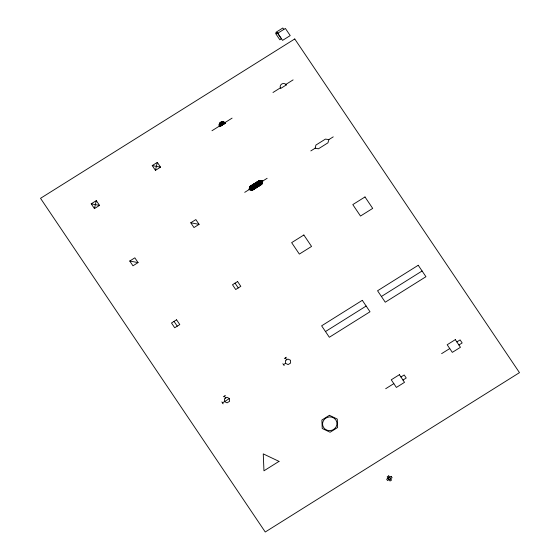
<?xml version="1.0" encoding="UTF-8"?>
<svg xmlns="http://www.w3.org/2000/svg" width="560" height="560" viewBox="0 0 560 560"><rect width="100%" height="100%" fill="white"/><g stroke="black" fill="none" stroke-linecap="round" stroke-linejoin="round"><path stroke-width="0.84" d="M94.437 208.593L96.313 200.627L99.533 205.401L94.437 208.593L91.224 203.819L96.313 200.627M155.449 170.345L157.332 162.386L160.545 167.153L155.449 170.345L152.236 165.571L157.332 162.386M244.72 192.346L249.067 189.623L249.802 186.508L259.315 180.544L262.787 181.02L267.141 178.297M310.821 150.913L315.168 148.19L315.903 145.075L325.416 139.111L328.888 139.587L333.235 136.864M262.787 181.02L261.828 184.282L252.322 190.239L249.067 189.623M328.888 139.587L327.929 142.849L318.416 148.813L315.168 148.19M211.967 130.739L219.359 126.112M224.875 122.654L232.092 118.125M272.979 92.498L280.371 87.864M285.887 84.406L293.104 79.884M225.309 123.165L219.667 126.7A3.346 3.171 -14.4 0 1 220.71 122.29A3.346 3.171 -14.4 0 1 225.309 123.165L225.197 123.004M129.752 261.023L134.841 257.831L138.054 262.605L132.965 265.797L129.752 261.023L138.054 262.605M190.764 222.775L195.853 219.583L199.066 224.357L193.977 227.549L190.764 222.775L199.066 224.357M325.486 331.541L366.156 306.047M381.416 296.485L422.086 270.991M223.349 396.774L225.386 395.5M284.361 358.526L286.398 357.252M222.495 402.878L229.481 398.503L229.593 401.289L227.122 402.836L224.532 401.604L224.413 398.818L226.891 397.264L229.481 398.503M283.507 364.63L285.544 363.356L288.134 364.595L290.612 363.041L290.493 360.255L287.903 359.023L285.425 360.57L285.544 363.356M400.925 376.992L404.18 374.955L406.238 378.007L402.983 380.044M456.855 341.936L460.11 339.899L462.161 342.944L458.913 344.988M385.686 388.717L393.82 383.621M441.609 353.661L449.75 348.558M388.115 478.156L389.613 477.218M389.137 479.675L390.635 478.737M152.236 165.571L160.545 167.153M91.224 203.819L99.533 205.401M283.787 29.428L282.828 28L275.912 32.333L276.878 33.761L285.397 28.448L290.213 35.595L282.583 40.376L277.767 33.229M224.427 122.297L225.099 123.298M223.972 122.045L224.896 123.424M223.58 121.905L224.693 123.55M223.237 121.814L224.49 123.676M222.915 121.772L224.287 123.809M222.614 121.751L224.084 123.935M222.334 121.758L223.881 124.061M262.241 180.943L262.64 181.538M261.919 180.901L262.549 181.839M222.061 121.793L223.678 124.187M261.604 180.859L262.465 182.133M221.802 121.835L223.475 124.313M261.282 180.817L262.374 182.434M221.557 121.905L223.272 124.446M260.967 180.768L262.283 182.735M221.326 121.982L223.069 124.572M260.645 180.726L262.199 183.036M221.095 122.08L222.866 124.698M260.323 180.684L262.108 183.33M220.885 122.185L222.656 124.824M220.675 122.311L222.453 124.95M260.008 180.642L262.024 183.631M220.479 122.444L222.25 125.083M259.686 180.593L261.933 183.932M220.29 122.598L222.047 125.209M259.371 180.551L261.849 184.226M220.115 122.759L221.844 125.335M259.147 180.649L261.66 184.387M219.947 122.941L221.641 125.461M258.944 180.775L261.457 184.513M219.786 123.137L221.438 125.594M258.741 180.901L261.254 184.639M219.639 123.347L221.235 125.72M258.538 181.034L261.051 184.765M219.506 123.585L221.032 125.846M258.335 181.16L260.848 184.898M219.387 123.837L220.829 125.972M258.132 181.286L260.645 185.024M219.289 124.117L220.626 126.098M257.929 181.412L260.442 185.15M219.212 124.432L220.423 126.231M257.726 181.538L260.239 185.276M219.163 124.789L220.22 126.357M257.523 181.671L260.036 185.402M257.313 181.797L259.833 185.535M219.163 125.216L220.017 126.483M257.11 181.923L259.63 185.661M219.254 125.776L219.814 126.609M256.907 182.049L259.427 185.787M256.704 182.175L259.224 185.913M256.501 182.308L259.021 186.046M256.298 182.434L258.818 186.172M256.095 182.56L258.615 186.298M255.892 182.686L258.412 186.424M255.689 182.819L258.209 186.55M255.486 182.945L257.999 186.683M255.283 183.071L257.796 186.809M255.08 183.197L257.593 186.935M254.877 183.323L257.39 187.061M254.674 183.456L257.187 187.187M254.471 183.582L256.984 187.32M254.268 183.708L256.781 187.446M254.065 183.834L256.578 187.572M253.862 183.96L256.375 187.698M253.652 184.093L256.172 187.824M253.449 184.219L255.969 187.957M253.246 184.345L255.766 188.083M253.043 184.471L255.563 188.209M252.84 184.604L255.36 188.335M252.637 184.73L255.157 188.468M252.434 184.856L254.954 188.594M252.231 184.982L254.751 188.72M252.028 185.108L254.548 188.846M251.825 185.241L254.345 188.972M251.622 185.367L254.135 189.105M251.419 185.493L253.932 189.231M251.216 185.619L253.729 189.357M251.013 185.745L253.526 189.483M250.81 185.878L253.323 189.609M250.607 186.004L253.12 189.742M250.404 186.13L252.917 189.868M250.201 186.256L252.714 189.994M249.998 186.382L252.511 190.12M249.802 186.522L252.301 190.239M249.725 186.844L251.972 190.176M249.648 187.159L251.636 190.113M249.571 187.481L251.307 190.05M249.501 187.796L250.971 189.987M249.424 188.118L250.642 189.924M249.347 188.433L250.306 189.861M249.277 188.755L249.977 189.798M249.2 189.07L249.648 189.735M388.143 478.261L389.053 479.605M235.046 283.15L238.259 287.924M285.383 357.889L286.664 359.8M282.87 363.678L284.151 365.589M174.034 321.398L177.247 326.172M224.364 396.137L225.652 398.041M221.851 401.926L223.139 403.83M277.158 32.571L275.632 33.523L279.846 39.788L281.372 38.829L277.158 32.571M294.749 38.962L40.523 198.317L265.251 532L519.477 372.645L294.749 38.962M286.321 84.917L280.686 88.452A3.346 3.171 -14.4 0 1 281.722 84.042A3.346 3.171 -14.4 0 1 286.321 84.917M303.849 234.997L291.648 242.648L299.348 254.086L311.556 246.442L303.849 234.997M364.994 196.952L352.793 204.603L360.5 216.041L372.701 208.39L364.994 196.952M176.575 319.802L171.486 322.994L174.699 327.761L179.788 324.576L176.575 319.802M237.587 281.554L232.498 284.746L235.711 289.52L240.807 286.328L237.587 281.554M362.306 300.328L321.629 325.822L329.336 337.26L370.013 311.766L362.306 300.328M418.236 265.265L377.559 290.766L385.266 302.204L425.943 276.71L418.236 265.265M329.399 415.31L321.881 420.028L322.231 428.491L330.106 432.243L337.624 427.525L337.274 419.062L329.399 415.31M399.385 374.703L391.251 379.806L396.389 387.429L404.523 382.333L399.385 374.703M455.315 339.647L447.181 344.75L452.319 352.373L460.453 347.277L455.315 339.647M279.013 461.377L263.956 470.813L263.256 453.88L279.013 461.377M388.71 475.874L387.212 476.812L390.04 481.019L391.538 480.081L388.71 475.874M391.195 476.35L386.645 479.199L387.555 480.543L392.098 477.694L391.195 476.35M327.502 430.367A7.238 6.86 -14.4 0 0 336.819 422.191A7.238 6.86 -14.4 0 0 324.94 418.768A7.238 6.86 -14.4 0 0 327.502 430.367"/></g></svg>
